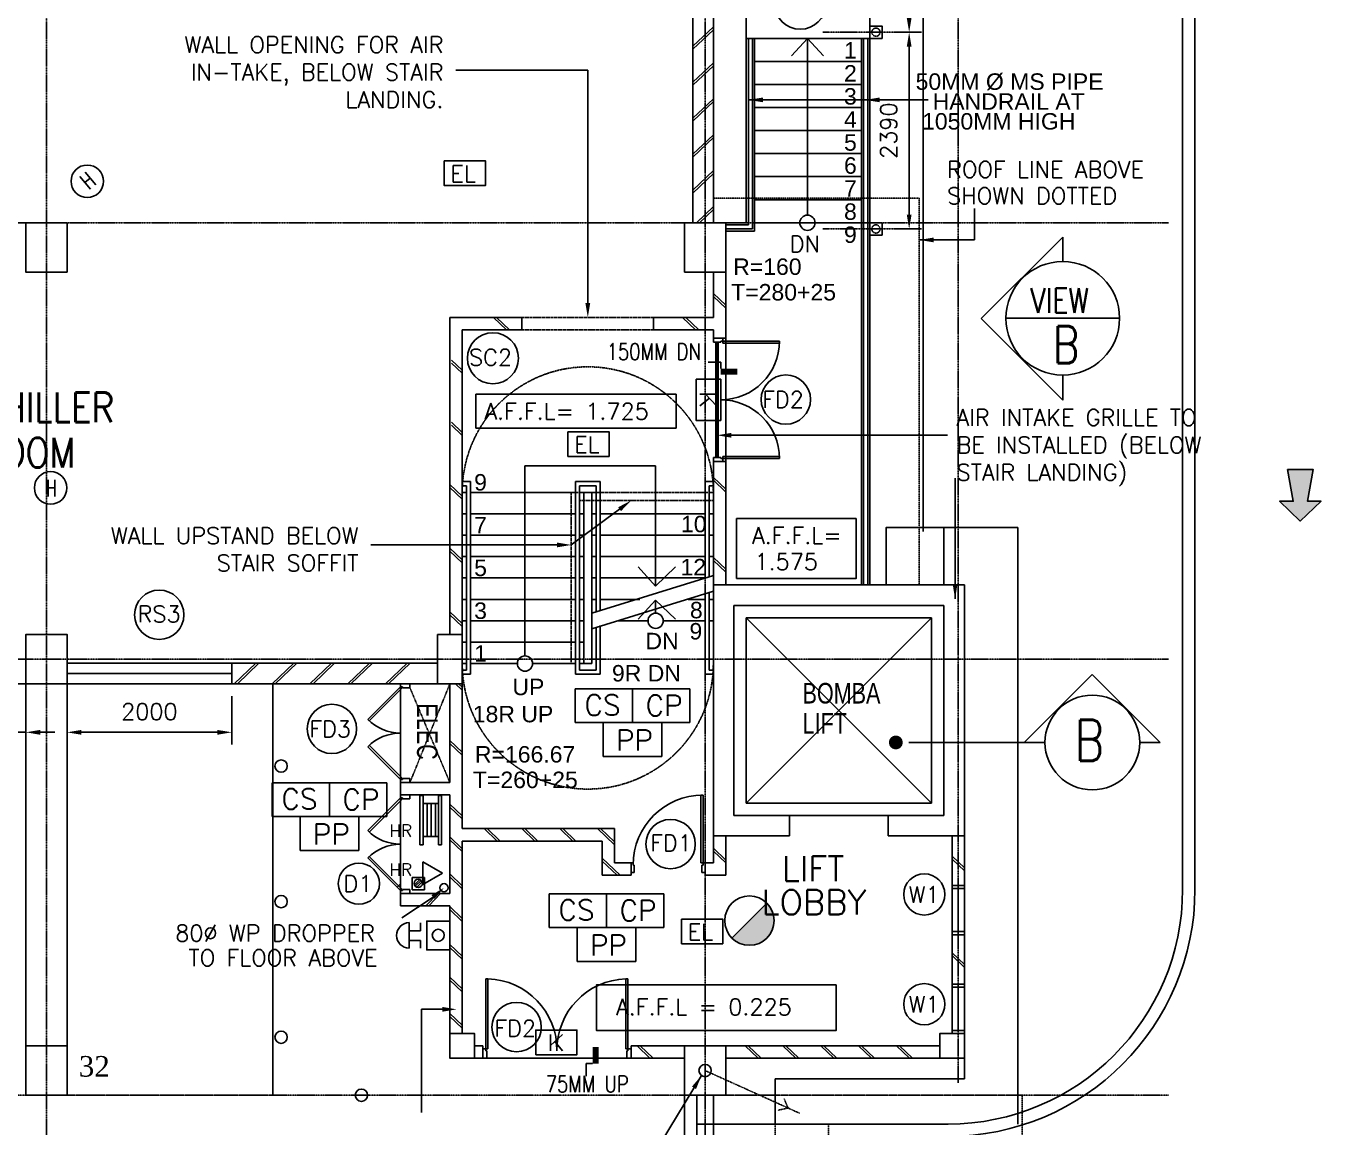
# Model space of a CAD drawing. Header units: millimetres. Extents: x -312260 to 194620, y -310600 to 21683.
# Drawn here: x -142350 to -126617, y -245970 to -232591 of the extents above; entities that cross this region are included whole.
import ezdxf
from ezdxf.enums import TextEntityAlignment as Align

# ---------------------------------------------------------------- set-up
doc = ezdxf.new("R2010")
doc.units = ezdxf.units.MM
doc.header["$LTSCALE"] = 5
doc.header["$MEASUREMENT"] = 0
doc.header["$PDMODE"] = 3
for name, pattern in [('CENTER', [2, 1.25, -0.25, 0.25, -0.25]), ('CENTERX2', [4, 2.5, -0.5, 0.5, -0.5]), ('DASHDOT2', [0.5, 0.25, -0.125, 0, -0.125]), ('DASHED2', [0.375, 0.25, -0.125]), ('DASHEDX2', [1.5, 1, -0.5]), ('HIDDEN', [0.375, 0.25, -0.125]), ('HIDDEN2', [0.1875, 0.125, -0.0625])]:
    doc.linetypes.add(name, pattern=pattern)
for name, color, linetype in [('-ac', 2, 'Continuous'), ('-FF', 240, 'Continuous'), ('-HR', 4, 'Continuous'), ('1-ROAD', 1, 'Continuous'), ('2-DR', 202, 'Continuous'), ('ARROW', 254, 'Continuous'), ('col', 7, 'Continuous'), ('COVEREDWALKWAY', 31, 'DASHED2'), ('CP', 8, 'Continuous'), ('CP NUMBERING', 1, 'Continuous'), ('DIM', 7, 'Continuous'), ('DR', 1, 'Continuous'), ('DW-T', 7, 'Continuous'), ('EL & K', 10, 'Continuous'), ('GRID', 9, 'CENTER'), ('L', 1, 'Continuous'), ('LEG-T', 7, 'Continuous'), ('LINE', 7, 'Continuous'), ('park L', 9, 'DASHEDX2'), ('R25', 5, 'Continuous'), ('RAIL', 1, 'Continuous'), ('RC', 3, 'Continuous'), ('RWDP', 1, 'Continuous'), ('SPEC', 7, 'Continuous'), ('T35', 2, 'Continuous'), ('TEXT', 7, 'Continuous'), ('wall', 2, 'Continuous'), ('WIN', 5, 'Continuous'), ('WP', 50, 'Continuous')]:
    doc.layers.add(name, color=color, linetype=linetype)
doc.styles.add('CARPARK NO', font='TIMES.TTF', dxfattribs={"height": 200})
doc.styles.add('E', font='ROMANS.SHX', dxfattribs={"width": 0.9})
doc.styles.add('HELVL', font='HELVL.shx')
doc.styles.add('ROMS', font='romans.shx', dxfattribs={"width": 0.8, "height": 230})
doc.styles.add('S100', font='ROMANS.shx', dxfattribs={"height": 200})
doc.styles.add('STANDARDS', font='simplex.shx')
doc.styles.add('STYLE1', font='ROMANS.SHX', dxfattribs={"width": 0.8})
doc.dimstyles.new('S100', dxfattribs={"dimscale": 0, "dimtxt": 150, "dimasz": 175, "dimexe": 150, "dimexo": 150, "dimgap": 150, "dimtad": 1, "dimdec": 0, "dimzin": 0, "dimdsep": 46, "dimtxsty": 'S100', "dimcen": 0, "dimdle": 100, "dimclrd": 5, "dimclre": 5, "dimclrt": 1, "dimaunit": 1, "dimadec": 0, "dimazin": 0, "dimtfac": 1, "dimtdec": 0, "dimtofl": 0, "dimtmove": 1, "dimatfit": 3, "dimfxl": 1, "dimtolj": 1, "dimtzin": 0, "dimarcsym": 0})

# ---------------------------------------------------------------- blocks, each defined once
blk = doc.blocks.new('d1500')
at = {"layer": 'DR', "color": 5}
for p, q in [((37, 115), (37, 803)), ((62, 115), (62, 803)), ((1438, 115), (1438, 803)), ((1463, 115), (1463, 803)), ((0, 115), (37, 115)), ((50, 0), (0, 0)), ((62, 115), (37, 115)), ((37, 115), (37, 90)), ((37, 90), (50, 90)), ((50, 90), (50, 0)), ((1438, 115), (1463, 115)), ((1450, 90), (1450, 0)), ((1463, 90), (1450, 90)), ((1450, 0), (1500, 0)), ((1500, 115), (1463, 115)), ((1463, 115), (1463, 90))]:
    blk.add_line(p, q, dxfattribs=at)
for centre, start, end in [((37, 90), 0, 90), ((1463, 90), 90, 180)]:
    blk.add_arc(centre, 713, start, end, dxfattribs=at)
blk = doc.blocks.new('DR900')
at = {"layer": 'DR'}
for p, q in [((25, 940), (50, 940)), ((25, 115), (25, 940)), ((50, 115), (50, 940)), ((0, 115), (25, 115)), ((0, 0), (38, 0)), ((50, 115), (25, 115)), ((25, 115), (25, 90)), ((25, 90), (38, 90)), ((38, 90), (38, 0)), ((862, 90), (875, 90)), ((862, 90), (862, 0)), ((862, 0), (900, 0)), ((875, 115), (900, 115)), ((875, 115), (875, 90))]:
    blk.add_line(p, q, dxfattribs=at)
blk.add_arc((25, 90), 850, 0, 90, dxfattribs=at)
blk = doc.blocks.new('*D146')
at = {"color": 5, "lineweight": -2}
for p, q in [((-131796, -232668), (-131471, -232668)), ((-131621, -232843), (-131621, -234883)), ((-131796, -235058), (-131471, -235058))]:
    blk.add_line(p, q, dxfattribs=at)
at = {"color": 5}
for points in [[(-131650, -232843), (-131592, -232843), (-131621, -232668)], [(-131650, -234883), (-131592, -234883), (-131621, -235058)]]:
    blk.add_solid(points, dxfattribs=at)
at = {"layer": 'DEFPOINTS', "color": 0}
for p in [(-131946, -232668), (-131946, -235058), (-131621, -235058)]:
    blk.add_point(p, dxfattribs=at)
at = {"color": 1, "insert": (-131871, -233863), "char_height": 200, "attachment_point": 5, "rotation": 90, "style": 'S100'}
blk.add_mtext('\\A1;2390', dxfattribs=at)
blk = doc.blocks.new('*D215')
at = {"color": 5, "lineweight": -2}
for p, q in [((-131796, -231559), (-131471, -231559)), ((-131621, -231734), (-131621, -232493)), ((-131796, -232668), (-131471, -232668))]:
    blk.add_line(p, q, dxfattribs=at)
at = {"color": 5}
for points in [[(-131650, -231734), (-131592, -231734), (-131621, -231559)], [(-131650, -232493), (-131592, -232493), (-131621, -232668)]]:
    blk.add_solid(points, dxfattribs=at)
at = {"layer": 'DEFPOINTS', "color": 0}
for p in [(-131946, -231559), (-131946, -232668), (-131621, -232668)]:
    blk.add_point(p, dxfattribs=at)
at = {"color": 1, "insert": (-131871, -232113), "char_height": 200, "attachment_point": 5, "rotation": 90, "style": 'S100'}
blk.add_mtext('\\A1;1110', dxfattribs=at)
blk = doc.blocks.new('DR2')
at = {"layer": 'DR', "color": 5}
for p, q in [((37, 115), (435, 513)), ((55, 97), (452, 495)), ((1145, 97), (748, 495)), ((1163, 115), (765, 513)), ((0, 115), (37, 115)), ((50, 0), (0, 0)), ((37, 115), (37, 90)), ((55, 97), (37, 115)), ((37, 90), (50, 90)), ((50, 90), (50, 0)), ((1145, 97), (1163, 115)), ((1163, 90), (1150, 90)), ((1150, 90), (1150, 0)), ((1163, 115), (1163, 90)), ((1200, 115), (1163, 115)), ((1150, 0), (1200, 0))]:
    blk.add_line(p, q, dxfattribs=at)
for centre, start, end in [((37, 115), 0, 45), ((1163, 115), 135, 180)]:
    blk.add_arc(centre, 563, start, end, dxfattribs=at)
blk = doc.blocks.new('*D243')
at = {"layer": 'DEFPOINTS', "color": 0}
for p in [(-142800, -240583), (-142350, -240583), (-142350, -241173)]:
    blk.add_point(p, dxfattribs=at)
at = {"layer": 'DIM', "color": 5, "lineweight": -2}
for p, q in [((-142800, -240733), (-142800, -241323)), ((-142350, -240733), (-142350, -241323)), ((-142975, -241173), (-143150, -241173)), ((-142800, -241173), (-142350, -241173)), ((-142575, -241173), (-142527, -241773)), ((-142175, -241173), (-142000, -241173)), ((-142527, -241773), (-143341, -241773))]:
    blk.add_line(p, q, dxfattribs=at)
at = {"layer": 'DIM', "color": 5}
for points in [[(-142975, -241144), (-142975, -241203), (-142800, -241173)], [(-142175, -241144), (-142175, -241203), (-142350, -241173)]]:
    blk.add_solid(points, dxfattribs=at)
at = {"layer": 'DIM', "color": 1, "insert": (-142934, -241523), "char_height": 200, "attachment_point": 5, "style": 'S100'}
blk.add_mtext('\\A1;450', dxfattribs=at)
blk = doc.blocks.new('*D244')
at = {"layer": 'DEFPOINTS', "color": 0}
for p in [(-141850, -240583), (-139850, -240583), (-139850, -241173)]:
    blk.add_point(p, dxfattribs=at)
at = {"layer": 'DIM', "color": 5, "lineweight": -2}
for p, q in [((-141850, -240733), (-141850, -241323)), ((-139850, -240733), (-139850, -241323)), ((-141675, -241173), (-140025, -241173))]:
    blk.add_line(p, q, dxfattribs=at)
at = {"layer": 'DIM', "color": 5}
for points in [[(-141675, -241144), (-141675, -241203), (-141850, -241173)], [(-140025, -241144), (-140025, -241203), (-139850, -241173)]]:
    blk.add_solid(points, dxfattribs=at)
at = {"layer": 'DIM', "color": 1, "insert": (-140850, -240923), "char_height": 200, "attachment_point": 5, "style": 'S100'}
blk.add_mtext('\\A1;2000', dxfattribs=at)

msp = doc.modelspace()

# ---------------------------------------------------------------- hatches: boundary and pattern name
at = {"layer": '-FF'}
msp.add_hatch(color=2, dxfattribs=at).paths.add_polyline_path([(-133261.2, -243461.2, 0.1989124), (-133349.1, -243249.1), (-133773.4, -243673.3, 0.6681786)])
at = {"layer": 'ARROW', "linetype": 'Continuous'}
msp.add_hatch(color=256, dxfattribs=at).paths.add_polyline_path([(-126712.3, -237981.1), (-127026.9, -237981.1), (-126956, -238365.4), (-127121.8, -238365.4), (-126869.6, -238607.8), (-126617.4, -238365.4), (-126780.9, -238365.4)])

# ---------------------------------------------------------------- linework, layer by layer
at = {"layer": '-FF', "color": 2}
for p, q in [((-137529.4, -242745.4), (-137529.4, -243020.6)), ((-137291, -242883), (-137529.4, -242745.4)), ((-137529.4, -243020.6), (-137291, -242883)), ((-137695.3, -243485.6), (-137695.3, -243797.4)), ((-137555.7, -243488.4), (-137555.7, -243584.9)), ((-137695.3, -243584.9), (-137555.7, -243584.9)), ((-137695.3, -243704.5), (-137555.7, -243704.5)), ((-137555.7, -243704.5), (-137555.7, -243797.1))]:
    msp.add_line(p, q, dxfattribs=at)
at = {"layer": '-FF', "color": 2, "linetype": 'Continuous'}
msp.add_line((-133773.4, -243673.3), (-133349.1, -243249.1), dxfattribs=at)
at = {"layer": '-FF', "color": 2}
msp.add_lwpolyline([(-137199.5, -243816.4), (-137480.7, -243816.4), (-137480.7, -243466.5), (-137199.5, -243466.5)], close=True, dxfattribs=at)
for centre, radius in [((-141603.9, -234478.6), 197.7), ((-142049.3, -238203.8), 197.7), ((-137340.7, -243639.5), 73.3)]:
    msp.add_circle(centre, radius, dxfattribs=at)
at = {"layer": '-FF', "color": 2, "linetype": 'Continuous'}
msp.add_circle((-133561.2, -243461.2), 300, dxfattribs=at)
at = {"layer": '-FF', "color": 2}
msp.add_arc((-137690.2, -243641.5), 156, 91.85513, 268.14487, dxfattribs=at)
at = {"layer": '-HR', "color": 2}
for p, q in [((-137525, -241939.3), (-137565, -241939.3)), ((-137565, -241939.3), (-137565, -242539.3)), ((-137525, -241939.3), (-137525, -242539.3)), ((-137339.5, -241939.3), (-137339.5, -242539.3)), ((-137299.5, -241939.3), (-137339.5, -241939.3)), ((-137299.5, -241939.3), (-137299.5, -242539.3)), ((-137339.5, -242039.3), (-137525, -242039.3)), ((-137475, -242039.3), (-137475, -242439.3)), ((-137425, -242039.3), (-137425, -242439.3)), ((-137375, -242039.3), (-137375, -242439.3)), ((-137525, -242539.3), (-137565, -242539.3)), ((-137339.5, -242439.3), (-137525, -242439.3)), ((-137299.5, -242539.3), (-137339.5, -242539.3))]:
    msp.add_line(p, q, dxfattribs=at)
at = {"color": 5}
for p, q in [((-133599.5, -234982.8), (-133599.5, -220102.1)), ((-132099.5, -232742), (-133599.5, -232742)), ((-133499.5, -232742), (-133499.5, -235082.8)), ((-132199.5, -239382.8), (-132199.5, -232742)), ((-132199.5, -233022), (-133499.5, -233022)), ((-132199.5, -233302), (-133499.5, -233302)), ((-132199.5, -233582), (-133499.5, -233582)), ((-132199.5, -233862), (-133499.5, -233862)), ((-132199.5, -234142), (-133499.5, -234142)), ((-132199.5, -234422), (-133499.5, -234422)), ((-132199.5, -234702), (-133499.5, -234702)), ((-133849.5, -234982.8), (-133599.5, -234982.8)), ((-132199.5, -234982), (-133499.5, -234982)), ((-133849.5, -235082.8), (-133499.5, -235082.8)), ((-135474.5, -239726.7), (-133999.5, -239269.9)), ((-135474.5, -239914.1), (-133999.5, -239457.2)), ((-131349.5, -239782.8), (-133599.5, -242032.8)), ((-133599.5, -239782.8), (-131349.5, -242032.8)), ((-133074.5, -242182.8), (-131874.5, -242182.8))]:
    msp.add_line(p, q, dxfattribs=at)
at = {"color": 1}
for p, q in [((-132099.5, -239382.8), (-132099.5, -220102.1)), ((-137049.5, -238127.8), (-136949.5, -238127.8)), ((-137049.5, -238177.8), (-136999.5, -238177.8)), ((-136999.5, -239895.4), (-136999.5, -238177.8)), ((-136949.5, -239876.8), (-136949.5, -238127.8)), ((-135674.5, -240467.8), (-135674.5, -238127.8)), ((-135674.5, -238127.8), (-135374.5, -238127.8)), ((-135624.5, -240417.8), (-135624.5, -238177.8)), ((-135624.5, -238177.8), (-135424.5, -238177.8)), ((-135424.5, -239708), (-135424.5, -238177.8)), ((-135374.5, -239689.4), (-135374.5, -238127.8)), ((-134099.5, -238127.8), (-133999.5, -238127.8)), ((-134099.5, -239300.8), (-134099.5, -238127.8)), ((-134049.5, -238177.8), (-133999.5, -238177.8)), ((-134049.5, -239285.3), (-134049.5, -238177.8)), ((-134099.5, -240467.8), (-134099.5, -239488.2)), ((-134049.5, -240417.8), (-134049.5, -239472.7)), ((-136999.5, -240417.8), (-136999.5, -239895.4)), ((-136949.5, -240467.8), (-136949.5, -239876.8)), ((-135424.5, -240417.8), (-135424.5, -239895.4)), ((-135374.5, -240467.8), (-135374.5, -239876.8)), ((-136999.5, -240417.8), (-137049.5, -240417.8)), ((-136949.5, -240467.8), (-137049.5, -240467.8)), ((-135374.5, -240467.8), (-135674.5, -240467.8)), ((-135424.5, -240417.8), (-135624.5, -240417.8)), ((-133999.5, -240467.8), (-134099.5, -240467.8)), ((-133999.5, -240417.8), (-134049.5, -240417.8))]:
    msp.add_line(p, q, dxfattribs=at)
for p, q in [((-132857.1, -232742), (-133051.5, -232955.6)), ((-132857.1, -232742), (-132857.1, -234889.6)), ((-132857.1, -232742), (-132662.8, -232955.6)), ((-129065.4, -236143.3), (-130445.4, -236143.3)), ((-136287.8, -237934.7), (-134700.3, -237934.7)), ((-136287.8, -237934.7), (-136287.8, -240245.4)), ((-134700.3, -239396.9), (-134700.3, -237934.7)), ((-137049.5, -238257.8), (-136999.5, -238257.8)), ((-136949.5, -238257.8), (-135674.5, -238257.8)), ((-135624.5, -238257.8), (-135474.5, -238257.8)), ((-135574.5, -240337.8), (-135574.5, -238257.8)), ((-135474.5, -240337.8), (-135474.5, -238257.8)), ((-137049.5, -238517.8), (-136999.5, -238517.8)), ((-136949.5, -238517.8), (-135674.5, -238517.8)), ((-135624.5, -238517.8), (-135574.5, -238517.8)), ((-135474.5, -238517.8), (-135424.5, -238517.8)), ((-135374.5, -238517.8), (-134099.5, -238517.8)), ((-134049.5, -238517.8), (-133999.5, -238517.8)), ((-137049.5, -238777.8), (-136999.5, -238777.8)), ((-136949.5, -238777.8), (-135674.5, -238777.8)), ((-135624.5, -238777.8), (-135574.5, -238777.8)), ((-135474.5, -238777.8), (-135424.5, -238777.8)), ((-135374.5, -238777.8), (-134099.5, -238777.8)), ((-134049.5, -238777.8), (-133999.5, -238777.8)), ((-137049.5, -239037.8), (-136999.5, -239037.8)), ((-136949.5, -239037.8), (-135674.5, -239037.8)), ((-135624.5, -239037.8), (-135574.5, -239037.8)), ((-135474.5, -239038.6), (-135424.5, -239038.6)), ((-135374.5, -239037.8), (-134099.5, -239037.8)), ((-134049.5, -239037.8), (-133999.5, -239037.8)), ((-134700.3, -239396.9), (-134913.1, -239163)), ((-134700.3, -239396.9), (-134460.9, -239163)), ((-137049.5, -239297.8), (-136999.5, -239297.8)), ((-136949.5, -239297.8), (-135674.5, -239297.8)), ((-135624.5, -239297.8), (-135574.5, -239297.8)), ((-135474.5, -239297.8), (-135424.5, -239297.8)), ((-135374.5, -239297.8), (-134089.7, -239297.8)), ((-137049.5, -239557.8), (-136999.5, -239557.8)), ((-136949.5, -239557.8), (-135674.5, -239557.8)), ((-135624.5, -239557.8), (-135574.5, -239557.8)), ((-135474.5, -239557.8), (-135424.5, -239557.8)), ((-135374.5, -239557.8), (-134894.1, -239557.8)), ((-134700.3, -239566.1), (-134913.1, -239800)), ((-134700.3, -239566.1), (-134700.3, -239725.4)), ((-134700.3, -239566.1), (-134460.9, -239800)), ((-134306.1, -239557.8), (-134099.5, -239557.8)), ((-134049.5, -239557.8), (-133999.5, -239557.8)), ((-137049.5, -239817.8), (-136999.5, -239817.8)), ((-136949.5, -239817.8), (-135674.5, -239817.8)), ((-135624.5, -239817.8), (-135574.5, -239817.8)), ((-135163.6, -239817.8), (-134792.7, -239817.8)), ((-134607.9, -239817.8), (-134099.5, -239817.8)), ((-134049.5, -239817.8), (-133999.5, -239817.8)), ((-137049.5, -240077.8), (-136999.5, -240077.8)), ((-136949.5, -240077.8), (-136287.8, -240077.8)), ((-136287.8, -240077.8), (-135674.5, -240077.8)), ((-135624.5, -240077.8), (-135574.5, -240077.8)), ((-137049.5, -240337.8), (-136999.5, -240337.8)), ((-136949.5, -240337.8), (-136380.2, -240337.8)), ((-136195.4, -240337.8), (-135674.5, -240337.8)), ((-135624.5, -240337.8), (-135574.5, -240337.8)), ((-134980.3, -240645.2), (-134980.3, -241055.9)), ((-134624, -241055.9), (-134624, -241466.5)), ((-138661.8, -241786.8), (-138661.8, -242197.4)), ((-138305.5, -242197.4), (-138305.5, -242608)), ((-135296.5, -243135.2), (-135296.5, -243545.9)), ((-134940.2, -243545.9), (-134940.2, -243956.5))]:
    msp.add_line(p, q)
at = {"ltscale": 2}
for p, q in [((-133599.5, -242032.8), (-133599.5, -239782.8)), ((-133599.5, -239782.8), (-131349.5, -239782.8)), ((-131349.5, -242032.8), (-131349.5, -239782.8)), ((-133599.5, -242032.8), (-131349.5, -242032.8))]:
    msp.add_line(p, q, dxfattribs=at)
at = {"color": 3}
for p, q in [((-130223.2, -241296.9), (-129398.6, -240472.3)), ((-128574.1, -241296.9), (-129398.6, -240472.3)), ((-130223.2, -241296.9), (-131624.9, -241296.9)), ((-129971.1, -241296.9), (-130223.2, -241296.9)), ((-128574.1, -241296.9), (-128821.1, -241296.9))]:
    msp.add_line(p, q, dxfattribs=at)
at = {"color": 2, "linetype": 'HIDDEN2', "ltscale": 2}
for p in [(-133849.5, -245582.8), (-130249.5, -252582.8)]:
    msp.add_line(p, (-130249.5, -245582.8), dxfattribs=at)
msp.add_lwpolyline([(-133999.5, -234682.8), (-131499.5, -234682.8), (-131499.5, -239382.8), (-133849.5, -239382.8)], dxfattribs=at)
at = {"color": 1}
for points in [[(-134451.7, -237066.7), (-136884.3, -237066.7), (-136884.3, -237476.2), (-134451.7, -237476.2)], [(-132264.1, -238575.5), (-133716.9, -238575.5), (-133716.9, -239303.4), (-132264.1, -239303.4)], [(-132508.1, -244239.2), (-135417.8, -244239.2), (-135417.8, -244796.6), (-132508.1, -244796.6)]]:
    msp.add_lwpolyline(points, close=True, dxfattribs=at)
at = {"color": 3, "const_width": 83.6}
msp.add_lwpolyline([(-131782.9, -241255.1, 1), (-131782.9, -241338.6, 1)], format="xyb", close=True, dxfattribs=at)
for centre in [(-132857.1, -234982), (-134700.3, -239817.8), (-136287.4, -240337.8)]:
    msp.add_circle(centre, 92.4)
at = {"color": 3}
for centre, radius in [((-129755.4, -236143.3), 690), ((-129396.1, -241296.9), 575)]:
    msp.add_circle(centre, radius, dxfattribs=at)
at = {"color": 5, "linetype": 'HIDDEN'}
for centre, start, end in [((-135524.5, -238257.8), 0, 180), ((-135524.5, -240337.8), 180, 359.93751)]:
    msp.add_arc(centre, 1525, start, end, dxfattribs=at)
at = {"layer": '1-ROAD'}
for p, q in [((-128299.5, -243082.8), (-128299.5, -220069.6)), ((-128149.5, -243082.8), (-128149.5, -220069.6)), ((-131148.9, -245932.8), (-134199.5, -245932.8)), ((-131148.9, -245932.8), (-134199.5, -245932.8))]:
    msp.add_line(p, q, dxfattribs=at)
for radius in [2850, 3000]:
    msp.add_arc((-131149.5, -243082.8, 0), radius, 270, 0, dxfattribs=at)
at = {"layer": '2-DR'}
for p, q in [((-131449.5, -238732.8), (-131449.5, -220102.1)), ((-131199.5, -238682.8), (-130299.5, -238682.8)), ((-130299.5, -245932.8), (-130299.5, -238682.8)), ((-130949.5, -245382.8), (-133249.5, -245382.8)), ((-133249.5, -245932.8), (-133249.5, -245382.8))]:
    msp.add_line(p, q, dxfattribs=at)
at = {"layer": '2-DR', "linetype": 'DASHED2'}
for p, q in [((-133249.5, -252232.8), (-133249.5, -245932.8)), ((-132599.5, -252232.8), (-132599.5, -245932.8))]:
    msp.add_line(p, q, dxfattribs=at)
at = {"layer": '2-DR', "color": 1}
msp.add_lwpolyline([(-131199.5, -239382.8), (-131199.5, -238682.8), (-131899.5, -238682.8), (-131899.5, -239382.8)], close=True, dxfattribs=at)
at = {"layer": '2-DR'}
msp.add_lwpolyline([(-130949.5, -245132.8), (-130949.5, -245382.8)], dxfattribs=at)
at = {"layer": 'ARROW', "linetype": 'Continuous', "flags": 128}
msp.add_lwpolyline([(-127026.9, -237981.1), (-126712.3, -237981.1), (-126780.9, -238365.4), (-126617.4, -238365.4), (-126869.6, -238607.8), (-127121.8, -238365.4), (-126956, -238365.4), (-127026.9, -237981.1)], dxfattribs=at)
at = {"layer": 'col', "color": 3}
for points in [[(-141849.5, -235582.8), (-142349.5, -235582.8), (-142349.5, -234982.8), (-141849.5, -234982.8)], [(-141849.5, -235582.8), (-142349.5, -235582.8), (-142349.5, -234982.8), (-141849.5, -234982.8)], [(-134349.5, -235582.8), (-133849.5, -235582.8), (-133849.5, -234982.8), (-134349.5, -234982.8)], [(-134349.5, -235582.8), (-133849.5, -235582.8), (-133849.5, -234982.8), (-134349.5, -234982.8)], [(-141849.5, -240582.8), (-142349.5, -240582.8), (-142349.5, -239982.8), (-141849.5, -239982.8)], [(-137349.5, -239982.8), (-137049.5, -239982.8), (-137049.5, -240582.8), (-137349.5, -240582.8)], [(-136899.5, -245132.8), (-137199.5, -245132.8), (-137199.5, -244832.8), (-136899.5, -244832.8)], [(-130949.5, -245132.8), (-131249.5, -245132.8), (-131249.5, -244832.8), (-130949.5, -244832.8)], [(-141849.5, -244982.8), (-142349.5, -244982.8), (-142349.5, -245582.8), (-141849.5, -245582.8)], [(-141849.5, -244982.8), (-142349.5, -244982.8), (-142349.5, -245582.8), (-141849.5, -245582.8)], [(-134349.5, -244982.8), (-133849.5, -244982.8), (-133849.5, -245582.8), (-134349.5, -245582.8)], [(-134349.5, -244982.8), (-133849.5, -244982.8), (-133849.5, -245582.8), (-134349.5, -245582.8)]]:
    msp.add_lwpolyline(points, close=True, dxfattribs=at)
at = {"layer": 'COVEREDWALKWAY', "color": 0, "linetype": 'CENTERX2'}
for centre in [(-132024.5, -232667), (-132024.5, -235057.8)]:
    msp.add_circle(centre, 50, dxfattribs=at)
at = {"layer": 'CP', "color": 7}
for centre in [(-139249.5, -241582.8), (-139249.5, -243230.4), (-139249.5, -244878), (-138274.5, -245582.8)]:
    msp.add_circle(centre, 75, dxfattribs=at)
at = {"layer": 'DW-T', "color": 1, "linetype": 'Continuous'}
for centre, radius in [((-132944.4, -232322.2), 310), ((-136677, -236628.6), 310), ((-133118.9, -237130.1), 300), ((-140730.1, -239745.5), 300), ((-138632.8, -241131.2), 300), ((-134518.6, -242531.4), 300), ((-138305.5, -243011.8), 250), ((-131437.2, -243143.3), 250), ((-131437.2, -244476.2), 250), ((-136389, -244754.2), 300)]:
    msp.add_circle(centre, radius, dxfattribs=at)
at = {"layer": 'EL & K', "color": 10}
for points in [[(-137268.3, -234229.9), (-136768.3, -234229.9), (-136768.3, -234529.9), (-137268.3, -234529.9)], [(-134209.5, -236882.8), (-134209.5, -237382.8), (-133909.5, -237382.8), (-133909.5, -236882.8)], [(-135765.7, -237521.7), (-135265.7, -237521.7), (-135265.7, -237821.7), (-135765.7, -237821.7)], [(-134386.1, -243441.5), (-133886.1, -243441.5), (-133886.1, -243741.5), (-134386.1, -243741.5)], [(-136156.8, -245090.7), (-135656.8, -245090.7), (-135656.8, -244790.7), (-136156.8, -244790.7)]]:
    msp.add_lwpolyline(points, close=True, dxfattribs=at)
at = {"layer": 'GRID', "linetype": 'CENTER', "ltscale": 2}
for p, q in [((-142099.5, -259916.7), (-142099.5, -216518.8)), ((-134099.5, -259916.7), (-134099.5, -216612.8)), ((-131024.5, -245432.8), (-131024.5, -218055.5)), ((-132668.2, -232667.8), (-131533.1, -232667.8)), ((-197356.9, -234982.8), (-128471.1, -234982.8)), ((-132668.2, -235057.8), (-131533.1, -235057.8)), ((-197356.9, -240282.8), (-128471.1, -240282.8)), ((-128471.1, -245582.8), (-197356.9, -245582.8))]:
    msp.add_line(p, q, dxfattribs=at)
at = {"layer": 'L'}
for p, q in [((-133849.5, -237882.8), (-133849.5, -236382.8)), ((-135049.5, -245132.8), (-136749.5, -245132.8))]:
    msp.add_line(p, q, dxfattribs=at)
at = {"layer": 'L', "color": 5}
msp.add_line((-137799.5, -243132.8), (-137799.5, -241932.8), dxfattribs=at)
at = {"layer": 'LEG-T'}
for p, q in [((-135677.4, -240645.2), (-134283.1, -240645.2)), ((-135677.4, -241055.9), (-135677.4, -240645.2)), ((-134283.1, -240645.2), (-134283.1, -241055.9)), ((-134283.1, -241055.9), (-135677.4, -241055.9)), ((-135336.5, -241466.5), (-135336.5, -241055.9)), ((-134624, -241466.5), (-135336.5, -241466.5)), ((-139358.9, -241786.8), (-137964.6, -241786.8)), ((-139358.9, -242197.4), (-139358.9, -241786.8)), ((-137964.6, -241786.8), (-137964.6, -242197.4)), ((-137964.6, -242197.4), (-139358.9, -242197.4)), ((-139018, -242608), (-139018, -242197.4)), ((-138305.5, -242608), (-139018, -242608)), ((-135993.6, -243135.2), (-134599.3, -243135.2)), ((-135993.6, -243545.9), (-135993.6, -243135.2)), ((-134599.3, -243135.2), (-134599.3, -243545.9)), ((-134599.3, -243545.9), (-135993.6, -243545.9)), ((-135652.7, -243956.5), (-135652.7, -243545.9)), ((-134940.2, -243956.5), (-135652.7, -243956.5))]:
    msp.add_line(p, q, dxfattribs=at)
at = {"layer": 'LINE', "color": 6}
msp.add_line((-137799.5, -240582.8), (-137799.5, -241782.8), dxfattribs=at)
at = {"layer": 'LINE', "color": 5}
for p, q in [((-137800.9, -243014.7), (-137844.8, -243058.5)), ((-137566.5, -242962), (-137630.8, -243026.3)), ((-137549.2, -242973), (-137619.9, -243043.7)), ((-137537.7, -242989.8), (-137603, -243055.1))]:
    msp.add_line(p, q, dxfattribs=at)
at = {"layer": 'LINE', "color": 5, "linetype": 'Continuous'}
for p, q in [((-137506.5, -242936.4), (-137656.5, -242936.4)), ((-137507.4, -243086.4), (-137657.4, -243086.4))]:
    msp.add_line(p, q, dxfattribs=at)
at = {"layer": 'LINE'}
msp.add_line((-133999.5, -245582.8), (-133999.5, -252582.8), dxfattribs=at)
at = {"layer": 'LINE', "color": 1}
for points in [[(-131949.5, -232742), (-132099.5, -232742), (-132099.5, -232592), (-131949.5, -232592)], [(-131949.5, -235132.8), (-132099.5, -235132.8), (-132099.5, -234982.8), (-131949.5, -234982.8)]]:
    msp.add_lwpolyline(points, close=True, dxfattribs=at)
at = {"layer": 'LINE', "color": 6, "linetype": 'DASHDOT2'}
for points in [[(-137684.5, -241782.8), (-137199.5, -240582.8)], [(-137684.5, -240632.8), (-137199.5, -241782.8)]]:
    msp.add_lwpolyline(points, dxfattribs=at)
at = {"layer": 'LINE', "color": 5}
msp.add_circle((-137584, -243008.9), 50, dxfattribs=at)
at = {"layer": 'park L'}
for p, q in [((-142349.5, -244982.8), (-142349.5, -240582.8)), ((-141849.5, -244982.8), (-141849.5, -240582.8)), ((-139349.5, -245582.8), (-139349.5, -240582.8)), ((-139349.5, -245582.8), (-139349.5, -240582.8)), ((-139349.5, -245582.8), (-139349.5, -241032.8))]:
    msp.add_line(p, q, dxfattribs=at)
at = {"layer": 'park L', "color": 8, "ltscale": 2}
msp.add_line((-141849.5, -245582.8), (-139349.5, -245582.8), dxfattribs=at)
at = {"layer": 'R25'}
for p, q in [((-136762.5, -245017.8), (-136762.5, -244167.8)), ((-136737.5, -245017.8), (-136737.5, -244168.1)), ((-135061.5, -245017.8), (-135061.5, -244168.1)), ((-135036.5, -245017.8), (-135036.5, -244167.8)), ((-136799.5, -245017.8), (-136762.5, -245017.8)), ((-136762.5, -245017.8), (-136762.5, -245042.8)), ((-136737.5, -245017.8), (-136762.5, -245017.8)), ((-136762.5, -245042.8), (-136749.5, -245042.8)), ((-136749.5, -245042.8), (-136749.5, -245132.8)), ((-135061.5, -245017.8), (-135036.5, -245017.8)), ((-135036.5, -245042.8), (-135049.5, -245042.8)), ((-135049.5, -245042.8), (-135049.5, -245132.8)), ((-135036.5, -245017.8), (-135036.5, -245042.8)), ((-134999.5, -245017.8), (-135036.5, -245017.8))]:
    msp.add_line(p, q, dxfattribs=at)
for centre, start, end in [((-136764.3, -245032.6), 359.32593, 88.22632), ((-135034.8, -245032.6), 91.77368, 180.67407)]:
    msp.add_arc(centre, 864.8, start, end, dxfattribs=at)
at = {"layer": 'RAIL'}
for p, q in [((-133574.5, -235007.8), (-133574.5, -232742)), ((-133524.5, -232742), (-133524.5, -235057.8)), ((-132174.5, -239382.8), (-132174.5, -232742)), ((-132124.5, -239382.8), (-132124.5, -232742)), ((-133849.5, -235007.8), (-133574.5, -235007.8)), ((-133849.5, -235057.8), (-133524.5, -235057.8))]:
    msp.add_line(p, q, dxfattribs=at)
at = {"layer": 'RC', "ltscale": 2}
for p, q in [((-133999.5, -239382.8), (-130949.5, -239382.8)), ((-133999.5, -239382.8), (-133999.5, -242432.8)), ((-130949.5, -242432.8), (-130949.5, -239382.8)), ((-133749.5, -242182.8), (-133749.5, -239632.8)), ((-133749.5, -239632.8), (-131199.5, -239632.8)), ((-131199.5, -242182.8), (-131199.5, -239632.8)), ((-133749.5, -242182.8), (-133074.5, -242182.8)), ((-133074.5, -242182.8), (-133074.5, -242432.8)), ((-131874.5, -242182.8), (-131874.5, -242432.8)), ((-131874.5, -242182.8), (-131199.5, -242182.8)), ((-133074.5, -242432.8), (-133999.5, -242432.8)), ((-131874.5, -242432.8), (-130949.5, -242432.8))]:
    msp.add_line(p, q, dxfattribs=at)
at = {"layer": 'RWDP', "color": 2, "linetype": 'DASHDOT2'}
msp.add_line((-134099.5, -245282.8), (-132953.6, -245800.4), dxfattribs=at)
at = {"layer": 'RWDP'}
for points in [[(-133910, -236753.7), (-133910, -236676.7), (-134063.8, -236676.7)], [(-135466.6, -245198), (-135543.5, -245198), (-135543.5, -245351.8)]]:
    msp.add_lwpolyline(points, dxfattribs=at)
at = {"layer": 'RWDP', "const_width": 75}
for points in [[(-133709.6, -236792.1), (-133910, -236792.1)], [(-135428.1, -244997.6), (-135428.1, -245198)]]:
    msp.add_lwpolyline(points, dxfattribs=at)
at = {"layer": 'RWDP', "color": 2, "linetype": 'DASHDOT2'}
for points in [[(-133141, -245620.5), (-133092.3, -245737.8)], [(-133216.1, -245765.7), (-133092.3, -245737.8)]]:
    msp.add_lwpolyline(points, dxfattribs=at)
at = {"layer": 'RWDP'}
msp.add_circle((-134099.5, -245282.8), 75, dxfattribs=at)
at = {"layer": 'SPEC'}
for p, q in [((-135474.5, -240337.8), (-135574.5, -240337.8)), ((-137544.8, -244538.8), (-137544.8, -245791.6)), ((-137292.6, -244538.8), (-137544.8, -244538.8))]:
    msp.add_line(p, q, dxfattribs=at)
msp.add_solid([(-137292.6, -244509.6), (-137117.6, -244538.8), (-137292.6, -244567.9)], dxfattribs=at)
at = {"layer": 'T35', "color": 3}
for p, q in [((-129755.4, -235156.9), (-130744.8, -236146.4)), ((-129755.4, -235156.9), (-129755.4, -235453.3)), ((-129755.4, -237135.9), (-130744.8, -236146.4)), ((-129755.4, -236833.3), (-129755.4, -237135.9))]:
    msp.add_line(p, q, dxfattribs=at)
at = {"layer": 'wall'}
for p, q in [((-134249.5, -234982.8), (-134249.5, -227982.8)), ((-134249.5, -234982.8), (-134249.5, -227982.8)), ((-133999.5, -234982.8), (-133999.5, -227982.8)), ((-133999.5, -234982.8), (-133999.5, -227982.8)), ((-136324.5, -236282.8), (-136324.5, -236132.8)), ((-134724.5, -236282.8), (-134724.5, -236132.8)), ((-139849.5, -240332.8), (-137349.5, -240332.8)), ((-139849.5, -240332.8), (-137349.5, -240332.8)), ((-139849.5, -240332.8), (-139849.5, -240582.8)), ((-142749.5, -240582.8), (-142349.5, -240582.8)), ((-142749.5, -240582.8), (-142349.5, -240582.8)), ((-141849.5, -240582.8), (-137199.5, -240582.8))]:
    msp.add_line(p, q, dxfattribs=at)
at = {"layer": 'wall', "color": 5}
for p, q in [((-135524.5, -233128.6), (-137127.3, -233128.6)), ((-135524.5, -235957.8), (-135524.5, -233128.6)), ((-133779.5, -237564.2), (-131156, -237564.2)), ((-135138.9, -238462.1), (-135724.5, -238896.6)), ((-135899.5, -238896.6), (-138159, -238896.6)), ((-137657.4, -242936.4), (-137657.4, -243086.4)), ((-137507.4, -242936.4), (-137507.4, -243086.4))]:
    msp.add_line(p, q, dxfattribs=at)
at = {"layer": 'wall', "ltscale": 2}
for p, q in [((-133999.5, -236132.8), (-133999.5, -235582.8)), ((-133849.5, -236382.8), (-133849.5, -235582.8)), ((-137199.5, -236132.8), (-136324.5, -236132.8)), ((-137199.5, -239982.8), (-137199.5, -236132.8)), ((-134724.5, -236132.8), (-133999.5, -236132.8)), ((-137049.5, -236282.8), (-136324.5, -236282.8)), ((-137049.5, -242343.8), (-137049.5, -236282.8)), ((-134724.5, -236282.8), (-133999.5, -236282.8)), ((-133999.5, -236382.8), (-133999.5, -236282.8)), ((-133999.5, -236382.8), (-133849.5, -236382.8)), ((-133999.5, -237882.8), (-133849.5, -237882.8)), ((-133999.5, -239382.8), (-133999.5, -237882.8)), ((-137199.5, -240582.8), (-137799.5, -240582.8)), ((-137199.5, -241782.8), (-137199.5, -240582.8)), ((-137199.5, -241782.8), (-137199.5, -240582.8)), ((-137199.5, -241782.8), (-137199.5, -240582.8)), ((-137799.5, -241782.8), (-137799.5, -241932.8)), ((-137799.5, -241782.8), (-137199.5, -241782.8)), ((-137199.5, -241932.8), (-137799.5, -241932.8)), ((-137799.5, -241932.8), (-137199.5, -241932.8)), ((-137199.5, -242732.8), (-137199.5, -241932.8)), ((-137199.5, -242732.8), (-137199.5, -241932.8)), ((-137199.5, -243132.8), (-137199.5, -241932.8)), ((-137049.5, -242343.8), (-135199.5, -242343.8)), ((-135199.5, -242343.8), (-135199.5, -242760.5)), ((-137049.5, -244832.8), (-137049.5, -242493.8)), ((-137049.5, -242493.8), (-135349.5, -242493.8)), ((-135349.5, -242493.8), (-135349.5, -242910.5)), ((-133999.5, -242760.5), (-133999.5, -242432.8)), ((-133849.5, -242910.5), (-133849.5, -242432.8)), ((-131099.5, -243032.8), (-131099.5, -242432.8)), ((-130949.5, -243032.8), (-130949.5, -242432.8)), ((-134999.5, -242760.5), (-135199.5, -242760.5)), ((-134999.5, -242910.5), (-134999.5, -242760.5)), ((-134099.5, -242760.5), (-133999.5, -242760.5)), ((-134099.5, -242910.5), (-134099.5, -242760.5)), ((-134999.5, -242910.5), (-135349.5, -242910.5)), ((-134099.5, -242910.5), (-133849.5, -242910.5)), ((-131099.5, -243032.8), (-130949.5, -243032.8)), ((-137799.5, -243132.8), (-137199.5, -243132.8)), ((-137799.5, -243282.8), (-137799.5, -243132.8)), ((-137799.5, -243132.8), (-137799.5, -243282.8)), ((-137799.5, -243282.8), (-137199.5, -243282.8)), ((-137199.5, -244832.8), (-137199.5, -243282.8)), ((-131099.5, -243632.8), (-130949.5, -243632.8)), ((-131099.5, -244232.8), (-131099.5, -243632.8)), ((-130949.5, -244232.8), (-130949.5, -243632.8)), ((-131099.5, -244232.8), (-130949.5, -244232.8)), ((-137199.5, -244532.8), (-137199.5, -244832.8)), ((-137049.5, -244532.8), (-137049.5, -244832.8)), ((-137199.5, -245132.8), (-137199.5, -244832.8)), ((-137049.5, -244832.8), (-137199.5, -244832.8)), ((-131099.5, -244832.8), (-130949.5, -244832.8)), ((-136899.5, -244982.8), (-136799.5, -244982.8)), ((-136899.5, -244982.8), (-136799.5, -244982.8)), ((-136799.5, -244982.8), (-136799.5, -245132.8)), ((-134999.5, -244982.8), (-134349.5, -244982.8)), ((-134999.5, -244982.8), (-134349.5, -244982.8)), ((-133849.5, -244982.8), (-131249.5, -244982.8)), ((-137199.5, -245132.8), (-134349.5, -245132.8)), ((-133849.5, -245132.8), (-131249.5, -245132.8)), ((-134349.5, -246332.8), (-134349.5, -245582.8)), ((-134199.5, -246332.8), (-134199.5, -245582.8))]:
    msp.add_line(p, q, dxfattribs=at)
at = {"layer": 'wall', "color": 1, "linetype": 'DASHEDX2', "ltscale": 2}
for p, q in [((-136324.5, -236132.8), (-134724.5, -236132.8)), ((-134724.5, -236282.8), (-136324.5, -236282.8))]:
    msp.add_line(p, q, dxfattribs=at)
at = {"layer": 'wall', "linetype": 'DASHEDX2', "ltscale": 2}
for p, q in [((-135724.5, -240337.8), (-135724.5, -238257.8)), ((-135624.5, -238357.8), (-133999.5, -238357.8))]:
    msp.add_line(p, q, dxfattribs=at)
at = {"layer": 'wall', "color": 1}
for p, q in [((-139849.5, -240332.8), (-141849.5, -240332.8)), ((-139849.5, -240457.8), (-141849.5, -240457.8)), ((-141849.5, -240582.8), (-137199.5, -240582.8))]:
    msp.add_line(p, q, dxfattribs=at)
at = {"layer": 'wall', "color": 8}
for points in [[(-134249.5, -232838.7), (-133999.5, -232600.9)], [(-134249.5, -232838.7), (-133999.5, -232600.9)], [(-134249.5, -232874.5), (-133999.5, -232636.7)], [(-134249.5, -232874.5), (-133999.5, -232636.7)], [(-134249.5, -233275.9), (-133999.5, -233038)], [(-134249.5, -233275.9), (-133999.5, -233038)], [(-134249.5, -233311.7), (-133999.5, -233073.8)], [(-134249.5, -233311.7), (-133999.5, -233073.8)], [(-134249.5, -233713), (-133999.5, -233475.2)], [(-134249.5, -233713), (-133999.5, -233475.2)], [(-134249.5, -233748.8), (-133999.5, -233511)], [(-134249.5, -233748.8), (-133999.5, -233511)], [(-134249.5, -234150.1), (-133999.5, -233912.3)], [(-134249.5, -234150.1), (-133999.5, -233912.3)], [(-134249.5, -234185.9), (-133999.5, -233948.1)], [(-134249.5, -234185.9), (-133999.5, -233948.1)], [(-134249.5, -234587.3), (-133999.5, -234349.4)], [(-134249.5, -234587.3), (-133999.5, -234349.4)], [(-134249.5, -234623.1), (-133999.5, -234385.2)], [(-134249.5, -234623.1), (-133999.5, -234385.2)], [(-134205.8, -234982.8), (-133999.5, -234786.6)], [(-134205.8, -234982.8), (-133999.5, -234786.6)], [(-134168.1, -234982.8), (-133999.5, -234822.4)], [(-134168.1, -234982.8), (-133999.5, -234822.4)], [(-133849.5, -235984.8), (-133999.5, -235842.1)], [(-133849.5, -236020.6), (-133999.5, -235877.9)], [(-136512.4, -236282.8), (-136670.1, -236132.8)], [(-136474.8, -236282.8), (-136632.5, -236132.8)], [(-134215, -236282.8), (-134372.7, -236132.8)], [(-134177.4, -236282.8), (-134335, -236132.8)], [(-137049.5, -236775.2), (-137180.5, -236650.6)], [(-137049.5, -236811), (-137180.5, -236686.4)], [(-137049.5, -237530.9), (-137180.5, -237406.2)], [(-137049.5, -237566.7), (-137180.5, -237442)], [(-137049.5, -238304.4), (-137199.5, -238161.6)], [(-133849.5, -238218.6), (-133999.5, -238075.9)], [(-133849.5, -238254.4), (-133999.5, -238111.7)], [(-137049.5, -238340.1), (-137199.5, -238197.4)], [(-137049.5, -239077.8), (-137199.5, -238935.1)], [(-137049.5, -239113.6), (-137199.5, -238970.9)], [(-133849.5, -239191.9), (-133999.5, -239049.2)], [(-133849.5, -239227.7), (-133999.5, -239085)], [(-137049.5, -239851.3), (-137199.5, -239708.6)], [(-137049.5, -239887.1), (-137199.5, -239744.4)], [(-139818.9, -240582.8), (-139556.1, -240332.8)], [(-139781.3, -240582.8), (-139518.5, -240332.8)], [(-139359.4, -240582.8), (-139096.6, -240332.8)], [(-139321.8, -240582.8), (-139059, -240332.8)], [(-138899.9, -240582.8), (-138637.2, -240332.8)], [(-138862.3, -240582.8), (-138599.5, -240332.8)], [(-138440.5, -240582.8), (-138177.7, -240332.8)], [(-138402.8, -240582.8), (-138140.1, -240332.8)], [(-137981, -240582.8), (-137718.2, -240332.8)], [(-137943.3, -240582.8), (-137680.6, -240332.8)], [(-137049.5, -240660.6), (-137131.3, -240582.8)], [(-137049.5, -240624.8), (-137093.7, -240582.8)], [(-137049.5, -241416.3), (-137199.5, -241273.6)], [(-137049.5, -241452.1), (-137199.5, -241309.4)], [(-137049.5, -242189.8), (-137199.5, -242047.1)], [(-137049.5, -242225.6), (-137199.5, -242082.9)], [(-136627, -242493.8), (-136784.7, -242343.8)], [(-136589.4, -242493.8), (-136747, -242343.8)], [(-136167.5, -242493.8), (-136325.2, -242343.8)], [(-136129.9, -242493.8), (-136287.6, -242343.8)], [(-135708, -242493.8), (-135865.7, -242343.8)], [(-135670.4, -242493.8), (-135828.1, -242343.8)], [(-135199.5, -242540.4), (-135406.2, -242343.8)], [(-135199.5, -242504.7), (-135368.6, -242343.8)], [(-137049.5, -242586.9), (-137199.5, -242444.2)], [(-137049.5, -242622.7), (-137199.5, -242480)], [(-133849.5, -242725), (-133999.5, -242582.3)], [(-135130.1, -242910.5), (-135349.5, -242701.8)], [(-135167.8, -242910.5), (-135349.5, -242737.6)], [(-133849.5, -242760.8), (-133999.5, -242618.1)], [(-130949.5, -242821.6), (-131099.5, -242678.9)], [(-130949.5, -242857.4), (-131099.5, -242714.7)], [(-137049.5, -243037), (-137199.5, -242894.3)], [(-137049.5, -243072.8), (-137199.5, -242930.1)], [(-137347.5, -243132.8), (-137490.2, -243282.8)], [(-137311.7, -243132.8), (-137454.4, -243282.8)], [(-137049.5, -243434.1), (-137199.5, -243291.4)], [(-137049.5, -243469.9), (-137199.5, -243327.2)], [(-137049.5, -243893.3), (-137199.5, -243750.6)], [(-137049.5, -243929.1), (-137199.5, -243786.4)], [(-130949.5, -243993.3), (-131099.5, -243850.6)], [(-130949.5, -244029.1), (-131099.5, -243886.4)], [(-137049.5, -244290.4), (-137199.5, -244147.7)], [(-137049.5, -244326.2), (-137199.5, -244183.5)], [(-137049.5, -244732), (-137199.5, -244589.3)], [(-137049.5, -244767.8), (-137199.5, -244625.1)], [(-134769.1, -245132.8), (-134926.8, -244982.8)], [(-134731.5, -245132.8), (-134889.1, -244982.8)], [(-133456.4, -245132.8), (-133614.1, -244982.8)], [(-133418.8, -245132.8), (-133576.5, -244982.8)], [(-132996.9, -245132.8), (-133154.6, -244982.8)], [(-132959.3, -245132.8), (-133117, -244982.8)], [(-132537.4, -245132.8), (-132695.1, -244982.8)], [(-132499.8, -245132.8), (-132657.5, -244982.8)], [(-132078, -245132.8), (-132235.6, -244982.8)], [(-132040.3, -245132.8), (-132198, -244982.8)], [(-131618.5, -245132.8), (-131776.1, -244982.8)], [(-131580.8, -245132.8), (-131738.5, -244982.8)]]:
    msp.add_lwpolyline(points, dxfattribs=at)
at = {"layer": 'wall', "linetype": 'DASHEDX2', "ltscale": 2, "const_width": 50}
msp.add_lwpolyline([(-133954.5, -237832.8), (-133954.5, -236432.8)], dxfattribs=at)
at = {"layer": 'wall', "ltscale": 2}
for points in [[(-133849.5, -237882.8), (-133849.5, -239382.8)], [(-137199.5, -241782.8), (-137799.5, -241782.8)], [(-134999.5, -244982.8), (-134999.5, -245132.8)]]:
    msp.add_lwpolyline(points, dxfattribs=at)
at = {"layer": 'wall', "linetype": 'DASHEDX2', "ltscale": 2}
msp.add_lwpolyline([(-135724.5, -238257.8), (-133999.5, -238257.8)], dxfattribs=at)
at = {"layer": 'wall', "color": 5}
for points in [[(-135495.4, -235957.8), (-135553.7, -235957.8), (-135524.5, -236132.8)], [(-133779.5, -237593.4), (-133779.5, -237535.1), (-133954.5, -237564.2)], [(-135156.3, -238438.6), (-135121.5, -238485.5), (-134998.4, -238357.8)], [(-135899.5, -238867.4), (-135899.5, -238925.7), (-135724.5, -238896.6)]]:
    msp.add_solid(points, dxfattribs=at)
at = {"layer": 'WIN'}
for p, q in [((-131099.5, -243632.8), (-131099.5, -243032.8)), ((-130949.5, -243632.8), (-130949.5, -243032.8)), ((-131024.5, -243594.8), (-131024.5, -243070.8)), ((-136737.5, -244167.8), (-136762.5, -244167.8)), ((-135061.5, -244167.8), (-135036.5, -244167.8)), ((-131099.5, -244832.8), (-131099.5, -244232.8)), ((-131024.5, -244270.8), (-131024.5, -244794.8)), ((-130949.5, -244832.8), (-130949.5, -244232.8)), ((-136749.5, -245132.8), (-136799.5, -245132.8)), ((-135049.5, -245132.8), (-134999.5, -245132.8))]:
    msp.add_line(p, q, dxfattribs=at)
at = {"layer": 'WIN', "ltscale": 2}
for p, q in [((-131099.5, -243070.8), (-130949.5, -243070.8)), ((-131099.5, -243594.8), (-130949.5, -243594.8)), ((-131099.5, -244270.8), (-130949.5, -244270.8)), ((-131099.5, -244794.8), (-130949.5, -244794.8))]:
    msp.add_line(p, q, dxfattribs=at)
at = {"layer": 'WP', "color": 5}
msp.add_line((-137404.7, -243174.7), (-137784.9, -243428.4), dxfattribs=at)
at = {"layer": 'WP'}
msp.add_circle((-137271.1, -243061.6), 50, dxfattribs=at)
at = {"layer": 'WP', "color": 5}
msp.add_solid([(-137423.5, -243152.4), (-137385.9, -243196.9), (-137271.1, -243061.6)], dxfattribs=at)

# ---------------------------------------------------------------- block references
at = {"layer": 'DR', "rotation": 270}
msp.add_blockref('d1500', (-133999.5, -236382.8), dxfattribs=at)
at = {"layer": 'DR', "xscale": -1, "rotation": 90}
for p in [(-137684.5, -240582.8), (-137684.5, -241932.8)]:
    msp.add_blockref('DR2', p, dxfattribs=at)
at = {"layer": 'DR', "xscale": -1}
msp.add_blockref('DR900', (-134099.5, -242875.5), dxfattribs=at)

# ---------------------------------------------------------------- texts
at = {"layer": '-ac', "style": 'STYLE1', "width": 0.85}
for s, p in [('CHILLER ', (-142915.6, -237406.5)), ('ROOM', (-142915.6, -237955.4))]:
    msp.add_text(s, height=360, dxfattribs=at).set_placement(p)
at = {"layer": '-FF', "color": 2, "style": 'STANDARDS', "width": 0.7}
msp.add_text('H', height=200, rotation=39.2678, dxfattribs=at).set_placement((-141584.9, -234589.1))
msp.add_text('H', height=200, dxfattribs=at).set_placement((-142104.5, -238306.3))
at = {"color": 2, "style": 'S100'}
for s, p in [('DN', (-133072.1, -235340.6)), ('A.F.F.L= 1.725', (-136780.8, -237372.8)), ('A.F.F.L= ', (-133529.7, -238881.6)), (' 1.575', (-133637.4, -239200)), ('A.F.F.L = 0.225', (-135180.9, -244609.5))]:
    msp.add_text(s, height=200, rotation=0, dxfattribs=at).set_placement(p)
at = {"color": 2, "style": 'HELVL', "width": 0.75}
for s, rotation, p in [('BOMBA', 0, (-132916, -240823.2)), ('ELEC', 270, (-137598.7, -240821.6)), ('LIFT', 0, (-132916, -241189.1))]:
    msp.add_text(s, height=250, rotation=rotation, dxfattribs=at).set_placement(p)
at = {"layer": 'CP NUMBERING', "style": 'CARPARK NO'}
msp.add_text('32', height=250, dxfattribs=at).set_placement((-141707.9, -245356.2))
at = {"layer": 'DW-T', "color": 7, "style": 'E'}
for s, p in [('FD2', (-133406.1, -237229.5)), ('RS3', (-140993.2, -239835.5)), ('FD3', (-138906.8, -241231.9)), ('FD1', (-134765.8, -242617.9)), ('D1', (-138491.8, -243112.8)), ('FD2', (-136658.6, -244870.2))]:
    msp.add_text(s, height=200, dxfattribs=at).set_placement(p)
at = {"layer": 'EL & K', "color": 10, "style": 'ROMS'}
for p in [(-137192.5, -234487.3), (-135689.8, -237779.1), (-134310.3, -243698.9)]:
    msp.add_text('EL', height=200, dxfattribs=at).set_placement(p)
at = {"layer": 'EL & K', "color": 10, "style": 'ROMS', "width": 1.2}
msp.add_text('K', height=200, rotation=270, dxfattribs=at).set_placement((-134161.7, -237022.4))
msp.add_text('K', height=200, dxfattribs=at).set_placement((-136017.2, -245042.9))
at = {"layer": 'LEG-T', "color": 2, "ltscale": 10, "style": 'S100'}
for s, p in [('CS', (-135345.4, -240841.8, 1943.7)), ('CP', (-134598.6, -240847.5, 1943.7)), ('PP', (-134958.8, -241269.5, 1943.7)), ('CS', (-139026.9, -241983.3, 1943.7)), ('CP', (-138280, -241989, 1943.7)), ('PP', (-138640.3, -242411, 1943.7)), ('CS', (-135661.6, -243331.8, 1943.7)), ('CP', (-134914.7, -243337.5, 1943.7)), ('PP', (-135275, -243759.5, 1943.7))]:
    msp.add_text(s, height=250, dxfattribs=at).set_placement(p, align=Align.MIDDLE)
at = {"layer": 'SPEC', "style": 'S100'}
for s, height, p in [('ROOF LINE ABOVE', 200, (-131159.9, -234435.1)), ('SHOWN DOTTED', 200, (-131159.9, -234755)), ('HR', 150, (-137936.2, -242444.9)), ('HR', 150, (-137936.2, -242918)), ('80%%C WP DROPPER', 200, (-140535.8, -243713.8)), ('TO FLOOR ABOVE', 200, (-140375.6, -244012.7))]:
    msp.add_text(s, height=height, dxfattribs=at).set_placement(p)
at = {"layer": 'TEXT', "color": 1, "style": 'HELVL'}
for s, p in [('1', (-132412.4, -232986.9)), ('2', (-132412.4, -233266.9)), ('50MM %%C MS PIPE ', (-131542.5, -233367.2)), ('3', (-132412.4, -233546.9)), ('HANDRAIL AT ', (-131335.7, -233609.4)), ('4', (-132412.4, -233826.9)), (' 1050MM HIGH', (-131541.9, -233850.1)), ('5', (-132412.4, -234106.9)), ('6', (-132412.4, -234386.9)), ('7', (-132412.4, -234666.9)), ('8', (-132412.4, -234946.9)), ('9', (-132412.4, -235226.9)), ('R=160', (-133758.6, -235615.8)), ('T=280+25', (-133782.9, -235926.3)), ('9', (-136904.9, -238235.5)), ('7', (-136904.9, -238755.5)), ('10', (-134392.4, -238742.6)), ('5', (-136904.9, -239275.5)), ('12', (-134398.3, -239266.3)), ('3', (-136904.9, -239795.5)), ('8', (-134283.9, -239788.1)), ('9', (-134289.7, -240045.2)), ('1', (-136904.9, -240315.5)), ('9R DN', (-135231.2, -240555.6)), ('18R UP', (-136921.9, -241051.5)), ('R=166.67', (-136895.5, -241540.3)), ('T=260+25', (-136919.9, -241850.7))]:
    msp.add_text(s, height=200, rotation=0, dxfattribs=at).set_placement(p)
at = {"layer": 'TEXT', "color": 2, "style": 'E', "width": 0.8}
for s, height, p in [('VIEW', 300, (-130147.9, -236076.1)), ('B', 450, (-129878.5, -236689.5))]:
    msp.add_text(s, height=height, dxfattribs=at).set_placement(p)
at = {"layer": 'TEXT', "color": 7, "width": 0.8}
for s, style, p in [('150MM DN', 'S100', (-135295.1, -236648)), ('75MM UP', 'E', (-136035.3, -245545.6))]:
    msp.add_text(s, height=200, dxfattribs=dict(at, style=style)).set_placement(p)
at = {"layer": 'TEXT', "color": 7, "style": 'E'}
for s, p in [('SC2', (-136967.4, -236717.8)), ('W1', (-131627.6, -243246.2)), ('W1', (-131627.6, -244579.1))]:
    msp.add_text(s, height=200, dxfattribs=at).set_placement(p)
at = {"layer": 'TEXT', "style": 'HELVL'}
for s, p in [('DN', (-134824.1, -240164.1)), ('UP', (-136440.3, -240721.8))]:
    msp.add_text(s, height=200, rotation=0, dxfattribs=at).set_placement(p)
at = {"layer": 'TEXT', "color": 4, "style": 'E', "width": 0.8}
msp.add_text('B', height=500, dxfattribs=at).set_placement((-129613.1, -241519.9))
at = {"layer": 'TEXT', "color": 3, "style": 'S100'}
for s, p in [('LIFT', (-133168.2, -242979.7)), ('LOBBY', (-133412.7, -243387.4))]:
    msp.add_text(s, height=300, rotation=0, dxfattribs=at).set_placement(p)
at = {"layer": 'wall', "color": 2, "char_height": 200, "width": 3500, "style": 'S100'}
for s, insert, attachment_point in [('\\A1;WALL OPENING FOR AIR IN-TAKE, BELOW STAIR LANDING.', (-137277.3, -233586.3), 9), ('\\A1;AIR INTAKE GRILLE TO BE INSTALLED (BELOW STAIR LANDING)', (-131044.8, -238181.4), 7), ('\\A1;WALL UPSTAND BELOW STAIR SOFFIT', (-138309, -239217.2), 9)]:
    msp.add_mtext(s, dxfattribs=dict(at, insert=insert, attachment_point=attachment_point))

# ---------------------------------------------------------------- dimensions: what is measured, and where the dimension line sits
dim = msp.add_aligned_dim(p1=(-131946.4, -231558.6), p2=(-131946.4, -232667.8), distance=325.5, text='1110', dimstyle='S100', override={"dimscale": 1})
dim.commit()
dim.dimension.update_dxf_attribs({"geometry": '*D215', "text_midpoint": (-131870.9, -232113.2)})
dim = msp.add_aligned_dim(p1=(-131946.4, -232667.8), p2=(-131946.4, -235057.8), distance=325.5, dimstyle='S100', override={"dimscale": 1})
dim.commit()
dim.dimension.update_dxf_attribs({"geometry": '*D146', "text_midpoint": (-131870.9, -233862.8)})
at = {"layer": 'DIM'}
dim = msp.add_linear_dim(base=(-142349.5, -241173.5), p1=(-142799.5, -240582.8), p2=(-142349.5, -240582.8), dimstyle='S100', override={"dimscale": 1}, dxfattribs=at)
dim.commit()
dim.dimension.update_dxf_attribs({"geometry": '*D243', "text_midpoint": (-142676.8, -241773.4), "dimtype": 160})
dim = msp.add_linear_dim(base=(-139849.5, -241173.5), p1=(-141849.5, -240582.8), p2=(-139849.5, -240582.8), dimstyle='S100', override={"dimscale": 1}, dxfattribs=at)
dim.commit()
dim.dimension.update_dxf_attribs({"geometry": '*D244', "text_midpoint": (-140849.5, -240923.5)})

# ---------------------------------------------------------------- leaders
at = {"layer": 'SPEC'}
for points, override in [([(-133571.9, -233489.3), (-132154.5, -233489.3)], {"dimscale": 1}), ([(-132154.3, -233489.3), (-131390.5, -233489.3)], {"dimscale": 1}), ([(-131499.5, -235191.2), (-130828, -235191.2), (-130828, -234807.2)], {"dimscale": 1, "dimtad": 0}), ([(-131063.2, -239551.1), (-131063.2, -238086.8)], {"dimscale": 1, "dimtad": 0}), ([(-134144.1, -245343.1), (-135159.1, -247021.2), (-136105.1, -247021.2)], {"dimscale": 1, "dimtad": 0})]:
    msp.add_leader(points, dimstyle='S100', override=override, dxfattribs=at)

doc.saveas('drawing.dxf')
